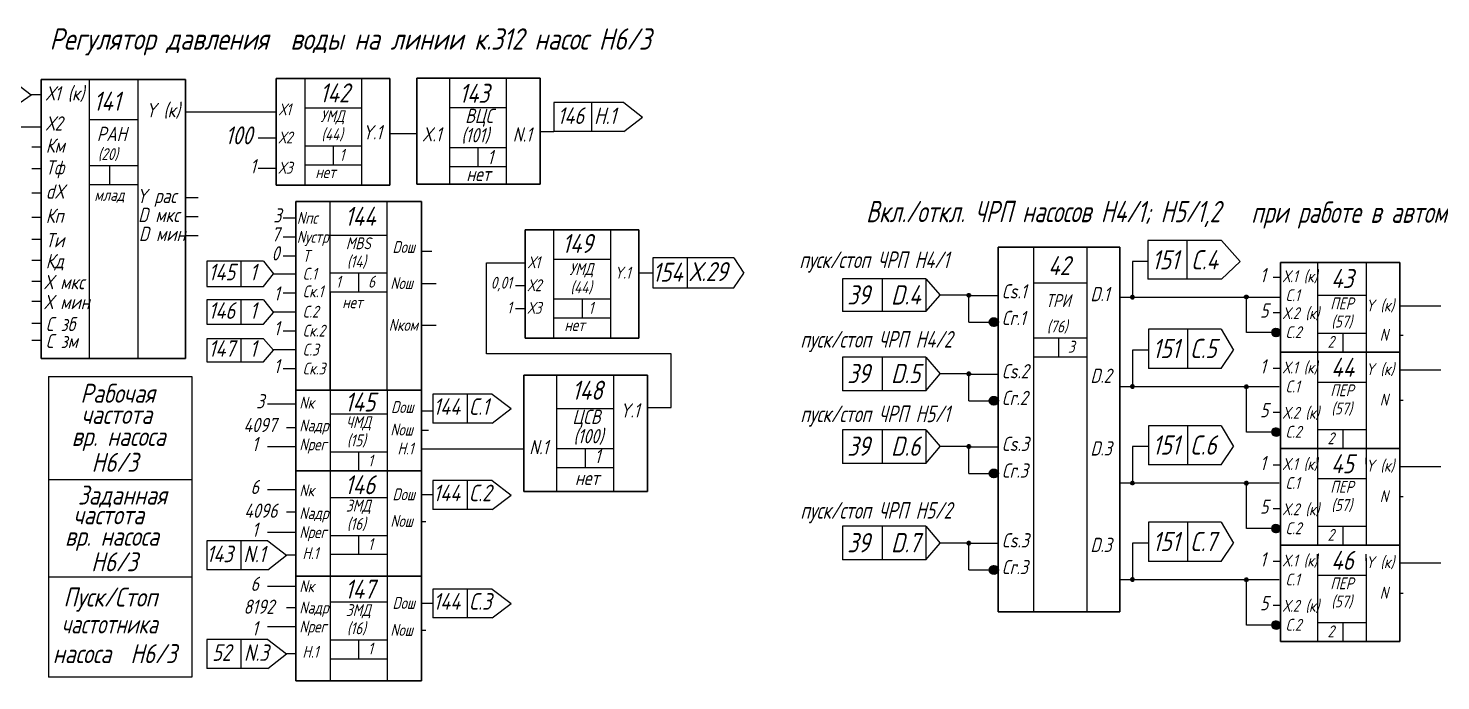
# Model space of a CAD drawing. Header units: millimetres. Extents: x -1319 to 705, y 574 to 3169.
# Drawn here: x -412.8 to -114.8, y 946.1 to 1083.7 of the extents above; entities that cross this region are included whole.
import ezdxf

# ---------------------------------------------------------------- set-up
doc = ezdxf.new("R2010")
doc.units = ezdxf.units.MM
doc.layers.add('Текст', color=7, linetype='Continuous', lineweight=50)
doc.styles.add('GOST тип А', font='GOST_A.TTF', dxfattribs={"oblique": 15})

msp = doc.modelspace()

# ---------------------------------------------------------------- hatches: boundary and pattern name
h = msp.add_hatch(color=7)
edge = h.paths.add_edge_path()
edge.add_arc((-214.37, 1027.4), 0.2, 0, 360)
h = msp.add_hatch(color=7)
edge = h.paths.add_edge_path()
edge.add_arc((-179.83, 1027.03), 0.2, 0, 360)
h = msp.add_hatch(color=7)
edge = h.paths.add_edge_path()
edge.add_arc((-155.78, 1027.05), 0.2, 0, 360)
for points in [[(-210.18, 1021.74, 1), (-208.2, 1021.74, 1)], [(-210.18, 1021.74, 1), (-208.2, 1021.74, 1)], [(-210.09, 1021.79, 1), (-208.11, 1021.79, 1)], [(-210.09, 1021.79, 1), (-208.11, 1021.79, 1)], [(-150.57, 1019.57, 1), (-148.59, 1019.57, 1)], [(-150.57, 1019.57, 1), (-148.59, 1019.57, 1)], [(-150.57, 1019.57, 1), (-148.59, 1019.57, 1)], [(-150.57, 1019.57, 1), (-148.59, 1019.57, 1)], [(-210.18, 1005.16, 1), (-208.2, 1005.16, 1)], [(-210.18, 1005.16, 1), (-208.2, 1005.16, 1)], [(-210.09, 1005.2, 1), (-208.11, 1005.2, 1)], [(-210.09, 1005.2, 1), (-208.11, 1005.2, 1)], [(-150.57, 998.57, 1), (-148.59, 998.57, 1)], [(-150.57, 998.57, 1), (-148.59, 998.57, 1)], [(-150.57, 998.57, 1), (-148.59, 998.57, 1)], [(-150.57, 998.57, 1), (-148.59, 998.57, 1)], [(-210.18, 989.84, 1), (-208.2, 989.84, 1)], [(-210.18, 989.84, 1), (-208.2, 989.84, 1)], [(-210.09, 989.88, 1), (-208.11, 989.88, 1)], [(-210.09, 989.88, 1), (-208.11, 989.88, 1)], [(-150.57, 978.23, 1), (-148.59, 978.23, 1)], [(-150.57, 978.23, 1), (-148.59, 978.23, 1)], [(-150.57, 978.23, 1), (-148.59, 978.23, 1)], [(-150.57, 978.23, 1), (-148.59, 978.23, 1)], [(-210.18, 969.49, 1), (-208.2, 969.49, 1)], [(-210.18, 969.49, 1), (-208.2, 969.49, 1)], [(-210.09, 969.54, 1), (-208.11, 969.54, 1)], [(-210.09, 969.54, 1), (-208.11, 969.54, 1)], [(-150.57, 957.88, 1), (-148.59, 957.88, 1)], [(-150.57, 957.88, 1), (-148.59, 957.88, 1)], [(-150.57, 957.88, 1), (-148.59, 957.88, 1)], [(-150.57, 957.88, 1), (-148.59, 957.88, 1)]]:
    msp.add_hatch(color=7).paths.add_polyline_path(points)
h = msp.add_hatch(color=7)
edge = h.paths.add_edge_path()
edge.add_arc((-214.37, 1010.82), 0.2, 0, 360)
h = msp.add_hatch(color=7)
edge = h.paths.add_edge_path()
edge.add_arc((-179.83, 1008.16), 0.2, 0, 360)
h = msp.add_hatch(color=7)
edge = h.paths.add_edge_path()
edge.add_arc((-155.78, 1008.13), 0.2, 0, 360)
h = msp.add_hatch(color=7)
edge = h.paths.add_edge_path()
edge.add_arc((-214.37, 995.5), 0.2, 0, 360)
h = msp.add_hatch(color=7)
edge = h.paths.add_edge_path()
edge.add_arc((-179.83, 987.82), 0.2, 0, 360)
h = msp.add_hatch(color=7)
edge = h.paths.add_edge_path()
edge.add_arc((-155.78, 987.78), 0.2, 0, 360)
h = msp.add_hatch(color=7)
edge = h.paths.add_edge_path()
edge.add_arc((-214.37, 975.15), 0.2, 0, 360)
h = msp.add_hatch(color=7)
edge = h.paths.add_edge_path()
edge.add_arc((-179.83, 967.47), 0.2, 0, 360)
h = msp.add_hatch(color=7)
edge = h.paths.add_edge_path()
edge.add_arc((-155.78, 967.44), 0.2, 0, 360)

# ---------------------------------------------------------------- linework, layer by layer
at = {"color": 7, "lineweight": 30}
for p, q in [((-330.86, 1073.16), (-304.81, 1073.16)), ((-330.86, 1073.16), (-330.86, 1050.8)), ((-304.81, 1073.16), (-304.81, 1050.8)), ((-410.13, 1072.93), (-379.67, 1072.93)), ((-410.13, 1072.93), (-410.13, 1014.1)), ((-379.67, 1072.93), (-379.67, 1014.1)), ((-360.5, 1073.12), (-336.5, 1073.12)), ((-360.5, 1073.12), (-336.5, 1073.12)), ((-360.5, 1073.12), (-360.5, 1050.59)), ((-336.5, 1073.12), (-336.5, 1050.59)), ((-360.5, 1050.59), (-336.5, 1050.59)), ((-360.5, 1050.59), (-336.5, 1050.59)), ((-330.86, 1050.8), (-304.81, 1050.8)), ((-356.37, 1047.19), (-329.87, 1047.19)), ((-356.37, 1047.19), (-356.37, 1007.42)), ((-329.87, 1047.19), (-329.87, 1007.42)), ((-307.96, 1041.22), (-283.96, 1041.22)), ((-307.96, 1041.22), (-283.96, 1041.22)), ((-307.96, 1041.22), (-307.96, 1018.35)), ((-283.96, 1041.22), (-283.96, 1018.35)), ((-208.12, 1037.52), (-182.5, 1037.52)), ((-208.12, 1037.52), (-208.12, 960.63)), ((-182.5, 1037.52), (-182.5, 960.63)), ((-148.6, 1034.3), (-123.36, 1034.3)), ((-148.6, 1034.3), (-148.6, 1012.68)), ((-123.36, 1034.3), (-123.36, 1012.68)), ((-307.96, 1018.35), (-283.96, 1018.35)), ((-307.96, 1018.35), (-283.96, 1018.35)), ((-410.13, 1014.1), (-379.67, 1014.1)), ((-148.6, 1015.44), (-123.36, 1015.44)), ((-148.6, 1013.62), (-148.6, 991.79)), ((-123.36, 1013.62), (-123.36, 991.79)), ((-308.23, 1010.55), (-282.18, 1010.55)), ((-308.23, 1010.55), (-308.23, 986.05)), ((-282.18, 1010.55), (-282.18, 986.05)), ((-356.37, 1007.42), (-329.87, 1007.42)), ((-356.37, 1007.42), (-329.87, 1007.42)), ((-356.37, 1007.42), (-329.87, 1007.42)), ((-356.37, 1007.42), (-356.37, 990.36)), ((-356.37, 1007.42), (-329.87, 1007.42)), ((-356.37, 1007.42), (-329.87, 1007.42)), ((-329.87, 1007.42), (-329.87, 990.36)), ((-148.6, 995.09), (-123.36, 995.09)), ((-148.6, 993.27), (-148.6, 974.74)), ((-123.36, 993.27), (-123.36, 974.74)), ((-356.37, 990.36), (-329.87, 990.36)), ((-356.37, 990.36), (-329.87, 990.36)), ((-356.37, 990.36), (-356.37, 968.15)), ((-329.87, 990.36), (-329.87, 968.15)), ((-308.23, 986.05), (-282.18, 986.05)), ((-148.6, 974.74), (-123.36, 974.74)), ((-148.6, 974.74), (-148.6, 954.39)), ((-123.36, 974.74), (-123.36, 954.39)), ((-356.37, 968.15), (-329.87, 968.15)), ((-356.37, 968.15), (-329.87, 968.15)), ((-356.37, 968.15), (-356.37, 946.14)), ((-329.87, 968.15), (-329.87, 946.14)), ((-208.12, 960.63), (-182.5, 960.63)), ((-148.6, 954.39), (-123.36, 954.39)), ((-356.37, 946.14), (-329.87, 946.14)), ((-356.37, 946.14), (-329.87, 946.14))]:
    msp.add_line(p, q, dxfattribs=at)
at = {"color": 7}
for p, q in [((-323.95, 1073.16), (-323.95, 1050.8)), ((-311.95, 1073.16), (-311.95, 1050.8)), ((-416.19, 1072.71), (-412.2, 1069.66)), ((-399.96, 1072.93), (-399.96, 1014.1)), ((-389.69, 1072.93), (-389.69, 1014.1)), ((-354.5, 1073.12), (-354.5, 1050.59)), ((-342.5, 1073.12), (-342.5, 1050.59)), ((-416.19, 1066.96), (-412.2, 1069.66)), ((-410.13, 1069.66), (-412.2, 1069.66)), ((-287.17, 1068.02), (-301.92, 1068.02)), ((-301.92, 1068.02), (-301.92, 1061.93)), ((-287.17, 1068.02), (-301.92, 1068.02)), ((-293.95, 1068.02), (-293.95, 1061.93)), ((-287.17, 1068.02), (-283.18, 1064.97)), ((-399.96, 1064.48), (-389.69, 1064.48)), ((-379.67, 1066.11), (-360.5, 1066.11)), ((-354.5, 1066.92), (-342.5, 1066.92)), ((-323.95, 1067.02), (-311.95, 1067.02)), ((-287.17, 1061.93), (-283.18, 1064.97)), ((-410.13, 1062.88), (-427.34, 1062.88)), ((-336.5, 1061.55), (-330.86, 1061.55)), ((-304.81, 1061.93), (-301.92, 1061.93)), ((-287.17, 1061.93), (-301.92, 1061.93)), ((-287.17, 1061.93), (-301.92, 1061.93)), ((-287.17, 1061.93), (-301.92, 1061.93)), ((-410.13, 1058.63), (-412.07, 1058.63)), ((-364.29, 1060.59), (-360.45, 1060.59)), ((-354.5, 1058.92), (-342.5, 1058.92)), ((-348.5, 1058.92), (-348.5, 1054.92)), ((-323.95, 1058.53), (-311.95, 1058.53)), ((-317.95, 1058.53), (-317.95, 1054.53)), ((-410.13, 1054.05), (-412.07, 1054.05)), ((-399.96, 1054.75), (-389.69, 1054.75)), ((-395.69, 1054.75), (-395.69, 1050.75)), ((-364.29, 1054.18), (-360.45, 1054.18)), ((-354.5, 1054.92), (-342.5, 1054.92)), ((-323.95, 1054.58), (-311.95, 1054.58)), ((-399.96, 1050.75), (-389.69, 1050.75)), ((-410.13, 1048.95), (-412.07, 1048.95)), ((-379.67, 1048.02), (-376.96, 1048.02)), ((-349.13, 1007.42), (-349.13, 1047.19)), ((-337.13, 1007.42), (-337.13, 1047.19)), ((-410.13, 1043.83), (-412.07, 1043.83)), ((-379.67, 1044.02), (-376.96, 1044.02)), ((-356.37, 1043.64), (-359.05, 1043.64)), ((-301.96, 1041.22), (-301.96, 1018.35)), ((-289.96, 1041.22), (-289.96, 1018.35)), ((-410.13, 1039.15), (-412.07, 1039.15)), ((-379.67, 1040.02), (-376.96, 1040.02)), ((-356.37, 1039.64), (-359.05, 1039.64)), ((-349.13, 1040.11), (-337.13, 1040.11)), ((-200.73, 1037.53), (-200.73, 960.63)), ((-189.43, 1037.53), (-189.43, 960.63)), ((-160.99, 1038.94), (-176.6, 1038.94)), ((-176.6, 1038.94), (-176.6, 1030.77)), ((-168.35, 1038.91), (-168.35, 1030.74)), ((-160.99, 1038.94), (-157.08, 1034.56)), ((-410.13, 1034.73), (-412.07, 1034.73)), ((-363.19, 1034.6), (-375.13, 1034.6)), ((-375.13, 1034.6), (-375.13, 1029.26)), ((-367.99, 1034.6), (-367.99, 1029.26)), ((-367.99, 1034.6), (-367.99, 1029.26)), ((-363.19, 1034.6), (-361.06, 1031.93)), ((-356.37, 1035.64), (-359.05, 1035.64)), ((-329.87, 1036.71), (-327.65, 1036.71)), ((-301.96, 1035.05), (-289.96, 1035.05)), ((-263.95, 1035.32), (-281, 1035.32)), ((-281, 1035.32), (-281, 1028.96)), ((-273.79, 1035.32), (-273.79, 1028.96)), ((-263.95, 1035.32), (-261.82, 1032.05)), ((-176.6, 1034.56), (-179.82, 1034.56)), ((-179.82, 1034.56), (-179.82, 1027)), ((-160.99, 1030.77), (-157.08, 1034.56)), ((-363.19, 1029.26), (-361.06, 1031.93)), ((-356.37, 1031.87), (-361.13, 1031.87)), ((-349.13, 1032.11), (-337.13, 1032.11)), ((-343.13, 1032.11), (-343.13, 1028.11)), ((-316.15, 1015.03), (-316.15, 1034.24)), ((-316.15, 1034.24), (-307.96, 1034.24)), ((-283.96, 1032.11), (-281.18, 1032.11)), ((-263.95, 1028.96), (-261.82, 1032.05)), ((-140.75, 1034.3), (-140.75, 1012.68)), ((-130.51, 1034.3), (-130.51, 1012.68)), ((-410.13, 1030.31), (-412.07, 1030.31)), ((-375.13, 1029.26), (-363.19, 1029.26)), ((-329.87, 1029.89), (-326.78, 1029.89)), ((-310.01, 1029.44), (-307.9, 1029.44)), ((-281, 1028.96), (-263.95, 1028.96)), ((-223.44, 1030.86), (-241, 1030.86)), ((-241, 1030.86), (-241, 1023.96)), ((-232.63, 1030.86), (-232.63, 1023.96)), ((-223.44, 1030.86), (-220.4, 1027.41)), ((-223.44, 1030.86), (-223.44, 1023.96)), ((-200.73, 1030.01), (-189.43, 1030.01)), ((-160.99, 1030.77), (-176.6, 1030.77)), ((-148.6, 1031.18), (-150.11, 1031.18)), ((-410.13, 1026.1), (-412.07, 1026.1)), ((-363.19, 1026.47), (-375.13, 1026.47)), ((-375.13, 1026.47), (-375.13, 1021.3)), ((-367.99, 1026.47), (-367.99, 1021.3)), ((-367.99, 1026.47), (-367.99, 1021.3)), ((-363.19, 1026.47), (-361.06, 1023.81)), ((-356.37, 1027.87), (-359.05, 1027.87)), ((-349.13, 1028.11), (-337.13, 1028.11)), ((-349.13, 1028.11), (-349.13, 1007.42)), ((-301.96, 1026.67), (-289.96, 1026.67)), ((-295.96, 1026.67), (-295.96, 1022.67)), ((-223.44, 1023.96), (-220.4, 1027.41)), ((-214.32, 1027.41), (-220.4, 1027.41)), ((-214.32, 1027.38), (-208.07, 1027.38)), ((-214.32, 1021.74), (-214.32, 1027.38)), ((-182.5, 1027), (-154.13, 1027)), ((-155.78, 1019.54), (-155.78, 1027.34)), ((-155.1, 1027), (-148.6, 1027)), ((-140.75, 1027.44), (-130.51, 1027.44)), ((-363.19, 1021.3), (-361.06, 1023.81)), ((-356.37, 1023.87), (-361.13, 1023.87)), ((-310.01, 1024.63), (-307.9, 1024.63)), ((-301.96, 1022.67), (-289.96, 1022.67)), ((-223.44, 1023.96), (-241, 1023.96)), ((-148.6, 1023.71), (-150.11, 1023.71)), ((-123.36, 1025.19), (-114.75, 1025.19)), ((-410.13, 1021.47), (-412.07, 1021.47)), ((-375.13, 1021.3), (-363.19, 1021.3)), ((-356.37, 1019.87), (-359.05, 1019.87)), ((-329.87, 1021.07), (-326.78, 1021.07)), ((-214.32, 1021.74), (-208.07, 1021.74)), ((-208.21, 1021.7), (-208.16, 1021.7)), ((-208.21, 1021.7), (-208.16, 1021.7)), ((-208.12, 1021.74), (-208.07, 1021.74)), ((-208.12, 1021.74), (-208.07, 1021.74)), ((-161.12, 1020.23), (-176.45, 1020.23)), ((-176.45, 1020.23), (-176.45, 1011.98)), ((-168.2, 1020.21), (-168.2, 1011.95)), ((-161.12, 1020.23), (-158.49, 1015.85)), ((-148.6, 1019.54), (-155.78, 1019.54)), ((-148.6, 1021.82), (-148.6, 1021.82)), ((-148.6, 1019.52), (-148.55, 1019.52)), ((-148.6, 1019.52), (-148.55, 1019.52)), ((-148.6, 1019.52), (-148.55, 1019.52)), ((-148.6, 1019.52), (-148.55, 1019.52)), ((-410.13, 1017.89), (-412.07, 1017.89)), ((-363.19, 1018.24), (-375.13, 1018.24)), ((-375.13, 1018.24), (-375.13, 1013.38)), ((-367.99, 1018.24), (-367.99, 1013.38)), ((-367.99, 1018.24), (-367.99, 1013.38)), ((-363.19, 1018.24), (-361.06, 1015.81)), ((-200.73, 1018.4), (-189.43, 1018.4)), ((-195.43, 1018.4), (-195.43, 1014.4)), ((-140.75, 1019.44), (-130.51, 1019.44)), ((-135.39, 1019.44), (-135.39, 1015.44)), ((-123.36, 1019), (-122.71, 1019)), ((-363.19, 1013.38), (-361.06, 1015.81)), ((-356.37, 1015.87), (-361.13, 1015.87)), ((-277.19, 1015.03), (-316.15, 1015.03)), ((-277.19, 1003.77), (-277.19, 1015.03)), ((-223.44, 1014.37), (-241, 1014.37)), ((-241, 1014.37), (-241, 1007.27)), ((-232.63, 1014.37), (-232.63, 1007.27)), ((-223.44, 1014.37), (-220.4, 1010.82)), ((-223.44, 1014.37), (-223.44, 1007.27)), ((-200.73, 1014.4), (-189.43, 1014.4)), ((-176.45, 1015.85), (-179.82, 1015.85)), ((-179.82, 1015.85), (-179.82, 1007.92)), ((-161.12, 1011.98), (-158.49, 1015.85)), ((-140.75, 1015.44), (-130.51, 1015.44)), ((-375.13, 1013.38), (-363.19, 1013.38)), ((-356.37, 1011.87), (-359.05, 1011.87)), ((-301.33, 1010.55), (-301.33, 986.05)), ((-289.33, 1010.55), (-289.33, 986.05)), ((-223.44, 1007.27), (-220.4, 1010.82)), ((-214.32, 1010.82), (-220.4, 1010.82)), ((-214.32, 1010.79), (-208.07, 1010.79)), ((-214.32, 1005.16), (-214.32, 1010.79)), ((-161.12, 1011.98), (-176.45, 1011.98)), ((-148.6, 1011.94), (-150.11, 1011.94)), ((-140.75, 1012.68), (-140.75, 991.79)), ((-130.51, 1012.68), (-130.51, 991.79)), ((-123.36, 1011.69), (-114.75, 1011.69)), ((-408.54, 1010.31), (-378.34, 1010.31)), ((-408.54, 1010.31), (-408.54, 946.87)), ((-378.34, 1010.31), (-378.34, 946.87)), ((-148.82, 1008.13), (-182.5, 1008.13)), ((-155.78, 998.55), (-155.78, 1008.13)), ((-140.75, 1009.11), (-130.51, 1009.11)), ((-349.13, 1007.42), (-349.13, 990.36)), ((-337.13, 1007.42), (-337.13, 990.36)), ((-314.94, 1006.55), (-327.43, 1006.55)), ((-314.94, 1006.55), (-327.43, 1006.55)), ((-327.43, 1006.55), (-327.43, 1000.46)), ((-320.24, 1006.55), (-320.24, 1000.46)), ((-314.94, 1006.55), (-310.96, 1003.51)), ((-223.44, 1007.27), (-241, 1007.27)), ((-214.32, 1005.16), (-208.07, 1005.16)), ((-208.21, 1005.11), (-208.16, 1005.11)), ((-208.21, 1005.11), (-208.16, 1005.11)), ((-208.12, 1005.16), (-208.07, 1005.16)), ((-208.12, 1005.16), (-208.07, 1005.16)), ((-123.36, 1005.31), (-122.71, 1005.31)), ((-356.37, 1004.46), (-362.37, 1004.46)), ((-349.13, 1002.39), (-337.13, 1002.39)), ((-329.87, 1003.02), (-327.43, 1003.02)), ((-314.94, 1000.46), (-310.96, 1003.51)), ((-301.33, 1003.56), (-289.33, 1003.56)), ((-282.18, 1003.77), (-277.14, 1003.77)), ((-148.6, 1002.71), (-150.11, 1002.71)), ((-148.6, 1002.49), (-148.6, 1002.49)), ((-356.37, 999.44), (-358.32, 999.44)), ((-329.87, 999), (-328.35, 999)), ((-314.94, 1000.46), (-327.43, 1000.46)), ((-223.44, 999.06), (-241, 999.06)), ((-241, 999.06), (-241, 991.95)), ((-232.63, 999.06), (-232.63, 991.95)), ((-223.44, 999.06), (-220.4, 995.5)), ((-223.44, 999.06), (-223.44, 991.95)), ((-161.12, 999.89), (-176.45, 999.89)), ((-176.45, 999.89), (-176.45, 991.63)), ((-168.2, 999.86), (-168.2, 991.6)), ((-161.12, 999.89), (-158.49, 995.5)), ((-140.75, 999.09), (-130.51, 999.09)), ((-135.39, 999.09), (-135.39, 995.09)), ((-148.6, 998.55), (-155.78, 998.55)), ((-148.6, 998.53), (-148.55, 998.53)), ((-148.6, 998.53), (-148.55, 998.53)), ((-148.6, 998.53), (-148.55, 998.53)), ((-148.6, 998.53), (-148.55, 998.53)), ((-356.37, 995.44), (-362.37, 995.44)), ((-349.13, 994.39), (-337.13, 994.39)), ((-343.13, 994.39), (-343.13, 990.39)), ((-329.87, 995), (-308.23, 995)), ((-301.33, 995.08), (-289.33, 995.08)), ((-295.33, 995.08), (-295.33, 991.08)), ((-223.44, 991.95), (-220.4, 995.5)), ((-214.32, 995.5), (-220.4, 995.5)), ((-214.32, 995.47), (-208.07, 995.47)), ((-214.32, 989.84), (-214.32, 995.47)), ((-176.45, 995.5), (-179.82, 995.5)), ((-179.82, 995.5), (-179.82, 987.57)), ((-161.12, 991.63), (-158.49, 995.5)), ((-140.75, 995.09), (-130.51, 995.09)), ((-140.75, 991.79), (-140.75, 993.14)), ((-130.51, 991.79), (-130.51, 993.14)), ((-349.13, 990.39), (-337.13, 990.39)), ((-349.13, 990.36), (-349.13, 946.14)), ((-337.13, 990.36), (-337.13, 946.14)), ((-301.33, 991.12), (-289.33, 991.12)), ((-223.44, 991.95), (-241, 991.95)), ((-214.32, 989.84), (-208.07, 989.84)), ((-208.21, 989.79), (-208.16, 989.79)), ((-208.21, 989.79), (-208.16, 989.79)), ((-208.12, 989.84), (-208.07, 989.84)), ((-208.12, 989.84), (-208.07, 989.84)), ((-161.12, 991.63), (-176.45, 991.63)), ((-148.6, 991.6), (-150.11, 991.6)), ((-140.75, 992.33), (-140.75, 974.74)), ((-130.51, 992.33), (-130.51, 974.74)), ((-123.36, 991.34), (-114.75, 991.34)), ((-378.34, 988.47), (-408.54, 988.47)), ((-314.94, 988.33), (-327.43, 988.33)), ((-314.94, 988.33), (-327.43, 988.33)), ((-327.43, 988.33), (-327.43, 982.25)), ((-320.24, 988.33), (-320.24, 982.25)), ((-314.94, 988.33), (-310.96, 985.29)), ((-148.82, 987.78), (-182.5, 987.78)), ((-155.78, 978.2), (-155.78, 987.78)), ((-140.75, 988.76), (-130.51, 988.76)), ((-356.37, 986.4), (-362.37, 986.4)), ((-349.13, 984.79), (-337.13, 984.79)), ((-329.87, 985.37), (-327.43, 985.37)), ((-314.94, 982.25), (-310.96, 985.29)), ((-123.36, 984.96), (-122.71, 984.96)), ((-356.37, 981.69), (-358.32, 981.69)), ((-314.94, 982.25), (-327.43, 982.25)), ((-148.6, 982.37), (-150.11, 982.37)), ((-148.6, 982.14), (-148.6, 982.14)), ((-329.87, 979.74), (-328.97, 979.74)), ((-223.44, 978.71), (-241, 978.71)), ((-241, 978.71), (-241, 971.6)), ((-232.63, 978.71), (-232.63, 971.6)), ((-223.44, 978.71), (-220.4, 975.16)), ((-223.44, 978.71), (-223.44, 971.6)), ((-161.12, 979.54), (-176.45, 979.54)), ((-176.45, 979.54), (-176.45, 971.28)), ((-168.2, 979.51), (-168.2, 971.25)), ((-161.12, 979.54), (-158.49, 975.15)), ((-148.6, 978.2), (-155.78, 978.2)), ((-148.6, 978.18), (-148.55, 978.18)), ((-148.6, 978.18), (-148.55, 978.18)), ((-148.6, 978.18), (-148.55, 978.18)), ((-148.6, 978.18), (-148.55, 978.18)), ((-140.75, 978.74), (-130.51, 978.74)), ((-135.39, 978.74), (-135.39, 974.74)), ((-362.3, 975.62), (-375.15, 975.62)), ((-375.15, 975.62), (-375.15, 969.53)), ((-367.96, 975.62), (-367.96, 969.53)), ((-356.37, 977.38), (-362.37, 977.38)), ((-362.3, 975.62), (-358.32, 972.58)), ((-349.13, 976.79), (-337.13, 976.79)), ((-343.13, 976.79), (-343.13, 972.79)), ((-223.44, 971.6), (-220.4, 975.16)), ((-214.32, 975.16), (-220.4, 975.16)), ((-214.32, 975.13), (-208.07, 975.13)), ((-214.32, 969.49), (-214.32, 975.13)), ((-176.45, 975.15), (-179.82, 975.15)), ((-179.82, 975.15), (-179.82, 967.22)), ((-161.12, 971.28), (-158.49, 975.15)), ((-362.3, 969.53), (-358.32, 972.58)), ((-356.37, 972.58), (-358.32, 972.58)), ((-349.13, 972.79), (-337.13, 972.79)), ((-140.75, 974.74), (-130.51, 974.74)), ((-140.75, 971.44), (-140.75, 972.79)), ((-140.75, 971.98), (-140.75, 954.39)), ((-130.51, 971.44), (-130.51, 972.79)), ((-130.51, 971.98), (-130.51, 954.39)), ((-362.3, 969.53), (-375.15, 969.53)), ((-223.44, 971.6), (-241, 971.6)), ((-214.32, 969.49), (-208.07, 969.49)), ((-208.21, 969.45), (-208.16, 969.45)), ((-208.21, 969.45), (-208.16, 969.45)), ((-208.12, 969.49), (-208.07, 969.49)), ((-208.12, 969.49), (-208.07, 969.49)), ((-161.12, 971.28), (-176.45, 971.28)), ((-148.6, 971.25), (-150.11, 971.25)), ((-123.36, 970.99), (-114.75, 970.99)), ((-378.34, 967.97), (-408.54, 967.97)), ((-378.34, 967.97), (-408.54, 967.97)), ((-356.37, 965.97), (-362.37, 965.97)), ((-148.82, 967.44), (-182.5, 967.44)), ((-155.78, 957.85), (-155.78, 967.44)), ((-140.75, 968.42), (-130.51, 968.42)), ((-314.94, 965.46), (-327.43, 965.46)), ((-314.94, 965.46), (-327.43, 965.46)), ((-327.43, 965.46), (-327.43, 959.38)), ((-320.24, 965.46), (-320.24, 959.38)), ((-314.94, 965.46), (-310.96, 962.42)), ((-123.36, 964.62), (-122.71, 964.62)), ((-356.37, 961.48), (-358.32, 961.48)), ((-349.13, 962.77), (-337.13, 962.77)), ((-329.87, 962.46), (-327.43, 962.46)), ((-314.94, 959.38), (-310.96, 962.42)), ((-148.6, 962.02), (-150.11, 962.02)), ((-148.6, 961.79), (-148.6, 961.79)), ((-356.37, 957.48), (-362.37, 957.48)), ((-314.94, 959.38), (-327.43, 959.38)), ((-148.6, 957.85), (-155.78, 957.85)), ((-148.6, 957.83), (-148.55, 957.83)), ((-148.6, 957.83), (-148.55, 957.83)), ((-148.6, 957.83), (-148.55, 957.83)), ((-148.6, 957.83), (-148.55, 957.83)), ((-140.75, 958.39), (-130.51, 958.39)), ((-135.39, 958.39), (-135.39, 954.39)), ((-362.3, 954.83), (-375.15, 954.83)), ((-375.15, 954.83), (-375.15, 948.74)), ((-367.96, 954.83), (-367.96, 948.74)), ((-362.3, 954.83), (-358.32, 951.79)), ((-349.13, 954.77), (-337.13, 954.77)), ((-343.13, 954.77), (-343.13, 950.77)), ((-329.87, 956.77), (-328.97, 956.77)), ((-140.75, 954.39), (-130.51, 954.39)), ((-362.3, 948.74), (-358.32, 951.79)), ((-356.37, 951.79), (-358.32, 951.79)), ((-362.3, 948.74), (-375.15, 948.74)), ((-349.13, 950.77), (-337.13, 950.77)), ((-378.34, 946.87), (-408.54, 946.87))]:
    msp.add_line(p, q, dxfattribs=at)
at = {"color": 7, "lineweight": 60}
for centre in [(-214.37, 1027.4), (-179.83, 1027.03), (-155.78, 1027.05), (-214.37, 1010.82), (-179.83, 1008.16), (-155.78, 1008.13), (-214.37, 995.5), (-179.83, 987.82), (-155.78, 987.78), (-214.37, 975.15), (-179.83, 967.47), (-155.78, 967.44)]:
    msp.add_circle(centre, 0.2, dxfattribs=at)
at = {"color": 7, "lineweight": 30}
for centre in [(-209.21, 1021.74), (-209.21, 1021.74), (-209.21, 1021.74), (-209.12, 1021.79), (-209.12, 1021.79), (-209.12, 1021.79), (-209.03, 1021.71), (-209.03, 1021.71), (-208.94, 1021.75), (-208.94, 1021.75), (-149.6, 1019.57), (-149.6, 1019.57), (-149.6, 1019.57), (-149.6, 1019.57), (-149.6, 1019.57), (-149.6, 1019.57), (-149.42, 1019.54), (-149.42, 1019.54), (-149.42, 1019.54), (-149.42, 1019.54), (-209.21, 1005.16), (-209.21, 1005.16), (-209.21, 1005.16), (-209.12, 1005.2), (-209.12, 1005.2), (-209.12, 1005.2), (-209.03, 1005.12), (-209.03, 1005.12), (-208.94, 1005.17), (-208.94, 1005.17), (-149.6, 998.57), (-149.6, 998.57), (-149.6, 998.57), (-149.6, 998.57), (-149.6, 998.57), (-149.6, 998.57), (-149.42, 998.54), (-149.42, 998.54), (-149.42, 998.54), (-149.42, 998.54), (-209.21, 989.84), (-209.21, 989.84), (-209.21, 989.84), (-209.12, 989.88), (-209.12, 989.88), (-209.12, 989.88), (-209.03, 989.81), (-209.03, 989.81), (-208.94, 989.85), (-208.94, 989.85), (-149.6, 978.23), (-149.6, 978.23), (-149.6, 978.23), (-149.6, 978.23), (-149.6, 978.23), (-149.6, 978.23), (-149.42, 978.19), (-149.42, 978.19), (-149.42, 978.19), (-149.42, 978.19), (-209.21, 969.49), (-209.21, 969.49), (-209.21, 969.49), (-209.12, 969.54), (-209.12, 969.54), (-209.12, 969.54), (-209.03, 969.46), (-209.03, 969.46), (-208.94, 969.5), (-208.94, 969.5), (-149.6, 957.88), (-149.6, 957.88), (-149.6, 957.88), (-149.6, 957.88), (-149.6, 957.88), (-149.6, 957.88), (-149.42, 957.85), (-149.42, 957.85), (-149.42, 957.85), (-149.42, 957.85)]:
    msp.add_circle(centre, 0.825, dxfattribs=at)

# ---------------------------------------------------------------- texts
at = {"layer": 'Текст', "color": 7, "lineweight": 15, "style": 'GOST тип А', "oblique": 15}
for s, height, p in [('Регулятор давления  воды на линии к.312 насос Н6/3  ', 4.5, (-408.34, 1079.19)), ('Х1 (к)', 3, (-409.14, 1068.47)), ('141', 4, (-399.05, 1066.32)), ('142', 4, (-351.31, 1068.08)), ('143', 4, (-321.88, 1067.99)), ('Y (к)', 3, (-388.03, 1064.94)), ('Х1', 2.5, (-359.96, 1065.35)), ('Х2', 3, (-409.14, 1062.14)), ('УМД', 2.5, (-351.17, 1063.92)), ('ВЦС', 3, (-320.63, 1063.74)), ('146', 3.5, (-301.13, 1063.52)), ('H.1', 3.456, (-293.42, 1063.52)), ('РАН', 3, (-398.36, 1059.93)), ('100', 3.775, (-371.25, 1059.23)), ('Х2', 2.5, (-360.03, 1059.42)), ('(44)', 2.5, (-350.97, 1060.09)), ('Y.1', 3, (-342.29, 1060.28)), ('X.1', 3, (-329.74, 1059.85)), ('(101)', 3, (-321.46, 1059.66)), ('N.1', 3, (-310.59, 1059.8)), ('Км', 3, (-409.14, 1057.46)), ('(20)', 2.5, (-398.16, 1055.92)), ('1', 2.5, (-347.15, 1055.75)), ('Тф', 3, (-409.14, 1052.87)), ('1', 3, (-366.03, 1053.12)), ('Х3', 2.5, (-360.04, 1053.05)), ('1', 3, (-315.96, 1055.03)), ('нет', 2.5, (-352.24, 1052.12)), ('нет', 3, (-320.4, 1051.47)), ('dX', 3, (-409.14, 1047.78)), ('Y рас', 3, (-389.96, 1046.85)), ('млад', 2.5, (-398.89, 1047.31)), ('Кп', 3, (-409.14, 1042.66)), ('D мкс', 3, (-389.64, 1042.85)), ('3', 3, (-361.14, 1042.75)), ('Nпс', 2.5, (-356.15, 1042.47)), ('144', 4, (-346, 1042.06)), ('Ти', 3, (-409.14, 1037.52)), ('D мин', 3, (-389.48, 1038.85)), ('7', 3, (-361.51, 1038.75)), ('Nустр', 2.5, (-356.15, 1038.47)), ('149', 4, (-300.15, 1036.33)), ('0', 3, (-361.49, 1034.75)), ('MBS', 2.5, (-345.8, 1037.12)), ('Dош', 2.5, (-335.98, 1036.34)), ('Кд', 3, (-409.14, 1033.1)), ('Т', 2.5, (-354.91, 1034.47)), ('(14)', 2.5, (-345.59, 1033.28)), ('Х1', 2.5, (-307.41, 1033.11)), ('Х.29', 4, (-273.32, 1030.4)), ('42', 4, (-197.59, 1031.66)), ('151', 4.056, (-175.71, 1032.86)), (' С.4', 4.056, (-169.47, 1032.86)), ('Х мкс', 3, (-409.49, 1028.68)), ('145', 3.5, (-374.78, 1030.55)), ('1', 3.5, (-366.11, 1030.55)), ('С.1', 2.5, (-354.91, 1030.7)), ('1', 2.5, (-347.92, 1029.02)), ('6', 2.5, (-341.13, 1029.02)), ('УМД', 2.5, (-298.63, 1031.68)), ('Y.1', 2.5, (-289.13, 1030.92)), ('154', 4, (-281.1, 1030.27)), ('1', 3, (-152.89, 1030.15)), ('Х.1 (к) ', 2.5, (-148.12, 1030.16)), ('43', 4, (-137.89, 1028.94)), ('1', 3, (-361.02, 1026.29)), ('Ск.1', 2.5, (-354.91, 1026.98)), ('Nош', 2.5, (-336.42, 1028.72)), ('0,01', 2.5, (-315.24, 1028.81)), ('Х2', 2.5, (-307.48, 1028.27)), ('(44)', 2.5, (-298.42, 1027.84)), ('39', 4.056, (-239.99, 1025.46)), ('D.4', 4.056, (-230.76, 1025.46)), ('Сs.1', 3, (-207.37, 1026.75)), ('D.1', 3, (-188.69, 1026.16)), ('С.1', 2.5, (-147.48, 1026.16)), ('Х мин', 3, (-409.49, 1024.47)), ('146', 3.5, (-374.78, 1022.43)), ('1', 3.5, (-366.11, 1022.43)), ('нет', 2.5, (-346.58, 1024.68)), ('1', 2.5, (-311.8, 1023.57)), ('Х3', 2.5, (-307.5, 1023.5)), ('1', 2.5, (-294.6, 1023.51)), ('ТРИ', 2.7, (-198.1, 1024.94)), ('5', 3, (-152.89, 1022.68)), ('ПЕР', 2.5, (-138.06, 1024.45)), ('Y (к)', 2.5, (-130.58, 1024.02)), ('С зб', 3, (-409.14, 1019.84)), ('С.2', 2.5, (-354.91, 1022.7)), ('Сr.1', 3, (-207.37, 1021.12)), ('Х.2 (к) ', 2.5, (-148.12, 1022.37)), ('(57)', 2.5, (-137.85, 1020.61)), ('1', 3, (-361.02, 1018.97)), ('Ск.2', 2.5, (-354.91, 1018.7)), ('Nком', 2.5, (-336.76, 1019.9)), ('нет', 2.5, (-299.69, 1019.88)), ('(76)', 2.5, (-197.89, 1019.57)), ('С.2', 2.5, (-147.48, 1018.37)), ('N', 2.5, (-127.62, 1017.83)), ('С зм', 3, (-409.14, 1016.26)), ('147', 3.5, (-374.78, 1014.43)), ('1', 3.5, (-366.11, 1014.43)), ('С.3', 2.5, (-354.91, 1014.7)), ('3', 2.5, (-193.43, 1015.31)), ('151', 4.056, (-175.56, 1014.16)), (' С.5', 4.056, (-169.69, 1014.16)), ('2', 2.5, (-138.64, 1016.35)), ('1', 3, (-361.02, 1010.97)), ('1', 3, (-152.89, 1010.91)), ('Х.1 (к) ', 2.5, (-148.12, 1010.93)), ('44', 4, (-137.89, 1010.22)), ('Ск.3', 2.5, (-354.91, 1010.7)), ('39', 4.056, (-239.99, 1008.88)), ('D.5', 4.056, (-230.76, 1008.88)), ('Сs.2', 3, (-207.37, 1009.9)), ('D.2', 3, (-188.69, 1008.94)), ('Y (к)', 2.5, (-130.58, 1010.59)), ('148', 4, (-298.09, 1005.38)), ('С.1', 2.5, (-147.48, 1006.93)), ('ПЕР', 2.5, (-138.06, 1006.12)), ('3', 3, (-364.74, 1003.56)), ('Nк', 2.5, (-355.63, 1003.51)), ('145', 4, (-346.02, 1002.9)), ('Dош', 2.5, (-336.28, 1002.59)), ('144', 3.5, (-327.34, 1002.19)), ('С.1', 3.5, (-319.8, 1002.19)), ('Y.1', 3, (-287.96, 1001.63)), ('Сr.2', 3, (-207.37, 1004.27)), ('5', 3, (-152.89, 1001.68)), ('(57)', 2.5, (-137.85, 1002.28)), ('N', 2.5, (-127.62, 1004.14)), ('ЧМД', 2.5, (-345.8, 999.4)), ('ЦСВ', 3, (-298, 1000.28)), ('Х.2 (к) ', 2.5, (-148.12, 1001.38)), ('4097', 3, (-367.42, 998.55)), ('Nадр', 2.5, (-355.63, 998.71)), ('Nош', 2.5, (-336.42, 997.84)), ('(100)', 3, (-297.79, 996.2)), ('С.2', 2.5, (-147.48, 997.38)), ('1', 3, (-365.63, 994.55)), ('Nрег', 2.5, (-355.63, 994.71)), ('(15)', 2.5, (-345.59, 995.56)), ('Н.1', 2.5, (-334.93, 993.84)), ('N.1', 3, (-307.11, 993.88)), ('39', 4.056, (-239.99, 993.56)), ('D.6', 4.056, (-230.76, 993.56)), ('Сs.3', 3, (-207.37, 994.58)), ('D.3', 3, (-188.69, 993.62)), ('151', 4.056, (-175.56, 993.81)), (' С.6', 4.056, (-169.69, 993.81)), ('2', 2.5, (-138.64, 996)), ('1', 2.5, (-341.13, 991.3)), ('1', 3, (-293.33, 991.99)), ('1', 3, (-152.89, 990.56)), ('Х.1 (к) ', 2.5, (-148.12, 990.58)), ('45', 4, (-137.89, 989.87)), ('Y (к)', 2.5, (-130.58, 990.24)), ('Сr.3', 3, (-207.37, 988.95)), ('6', 3, (-365.92, 985.5)), ('Nк', 2.5, (-355.63, 985.02)), ('146', 4, (-346.02, 985.46)), ('Dош', 2.5, (-335.98, 984.19)), ('144', 3.5, (-327.34, 983.98)), ('С.2', 3.5, (-319.8, 983.98)), ('нет', 3, (-297.46, 987.4)), ('С.1', 2.5, (-147.48, 986.58)), ('ПЕР', 2.5, (-138.06, 985.77)), ('ЗМД', 2.5, (-345.8, 981.8)), ('5', 3, (-152.89, 981.34)), ('Х.2 (к) ', 2.5, (-148.12, 981.03)), ('(57)', 2.5, (-137.85, 981.93)), ('N', 2.5, (-127.62, 983.79)), ('4096', 3, (-367.26, 980.49)), ('Nадр', 2.5, (-355.63, 980.21)), ('(16)', 2.5, (-345.59, 977.96)), ('Nош', 2.5, (-336.42, 978.57)), ('1', 3, (-365.63, 976.49)), ('Nрег', 2.5, (-355.63, 976.21)), ('С.2', 2.5, (-147.48, 977.03)), ('2', 2.5, (-138.64, 975.65)), ('1', 2.5, (-341.13, 973.7)), ('39', 4.056, (-239.99, 973.21)), ('D.7', 4.056, (-230.76, 973.21)), ('Сs.3', 3, (-207.37, 974.24)), ('D.3', 3, (-188.69, 973.27)), ('151', 4.056, (-175.56, 973.46)), (' С.7', 4.056, (-169.69, 973.46)), ('143', 3.5, (-375.21, 971.12)), ('N.1', 3.456, (-367.43, 971.12)), ('Н.1', 2.5, (-354.99, 971.78)), ('1', 3, (-152.89, 970.22)), ('Х.1 (к) ', 2.5, (-148.12, 970.23)), ('46', 4, (-137.89, 969.52)), ('Y (к)', 2.5, (-130.58, 969.89)), ('Сr.3', 3, (-207.37, 968.6)), ('6', 3, (-365.92, 965.07)), ('Nк', 2.5, (-355.63, 964.8)), ('147', 4, (-346.02, 963.44)), ('С.1', 2.5, (-147.48, 966.23)), ('ПЕР', 2.5, (-138.06, 965.42)), ('N', 2.5, (-127.62, 963.44)), ('8192', 3, (-367.42, 960.24)), ('Dош', 2.5, (-335.98, 961.29)), ('144', 3.5, (-327.34, 961.11)), ('С.3', 3.5, (-319.8, 961.11)), ('5', 3, (-152.89, 960.99)), ('Х.2 (к) ', 2.5, (-148.12, 960.68)), ('(57)', 2.5, (-137.85, 961.59)), ('Nадр', 2.5, (-355.63, 960.31)), ('ЗМД', 2.5, (-345.8, 959.78)), ('1', 3, (-365.63, 955.7)), ('Nрег', 2.5, (-355.63, 956.31)), ('(16)', 2.5, (-345.59, 955.94)), ('Nош', 2.5, (-336.42, 955.6)), ('С.2', 2.5, (-147.48, 956.68)), ('2', 2.5, (-138.64, 955.3)), ('1', 2.5, (-341.13, 951.68)), ('52', 3.5, (-374.05, 950.33)), ('N.3', 3.456, (-367.31, 950.33)), ('Н.1', 2.5, (-354.99, 950.99))]:
    msp.add_text(s, height=height, dxfattribs=at).set_placement(p)
at = {"layer": 'Текст', "color": 7, "lineweight": 15, "style": 'GOST тип А', "oblique": 15, "width": 0.9}
for s, height, p in [('Вкл./откл. ЧРП насосов Н4/1; Н5/1,2   ', 4.5, (-236.03, 1042.81)), ('при работе в автомат. режиме по сети ', 4.5, (-154.74, 1042.68)), (' пуск/стоп ЧРП Н4/1  ', 3.5, (-251.72, 1033.14)), (' пуск/стоп ЧРП Н4/2  ', 3.5, (-251.51, 1016.37)), (' пуск/стоп ЧРП Н5/1  ', 3.5, (-251.51, 1000.65)), (' пуск/стоп ЧРП Н5/2  ', 3.5, (-251.51, 980.3))]:
    msp.add_text(s, height=height, dxfattribs=at).set_placement(p)
at = {"layer": 'Текст', "color": 7, "linetype": 'Continuous', "lineweight": 15, "style": 'GOST тип А', "oblique": 15}
for s, p in [('Рабочая ', (-401.83, 1004.74)), ('частота ', (-401.65, 1000.28)), ('вр. насоса', (-403.68, 995.65)), ('Н6/3', (-399.47, 990.19)), ('Заданная', (-402.37, 983.28)), ('частота', (-403.36, 979.11)), ('вр. насоса', (-405.09, 974.59)), ('Н6/3', (-399.56, 969.21)), ('Пуск/Стоп', (-405.41, 961.77)), ('насоса  H6/3', (-407.66, 949.85))]:
    msp.add_text(s, height=4, dxfattribs=at).set_placement(p)
at = {"layer": 'Текст', "color": 7, "linetype": 'Continuous', "lineweight": 15, "style": 'GOST тип А', "oblique": 15, "width": 0.9}
msp.add_text('частотника', height=4, dxfattribs=at).set_placement((-405.84, 956.1))

doc.saveas('drawing.dxf')
